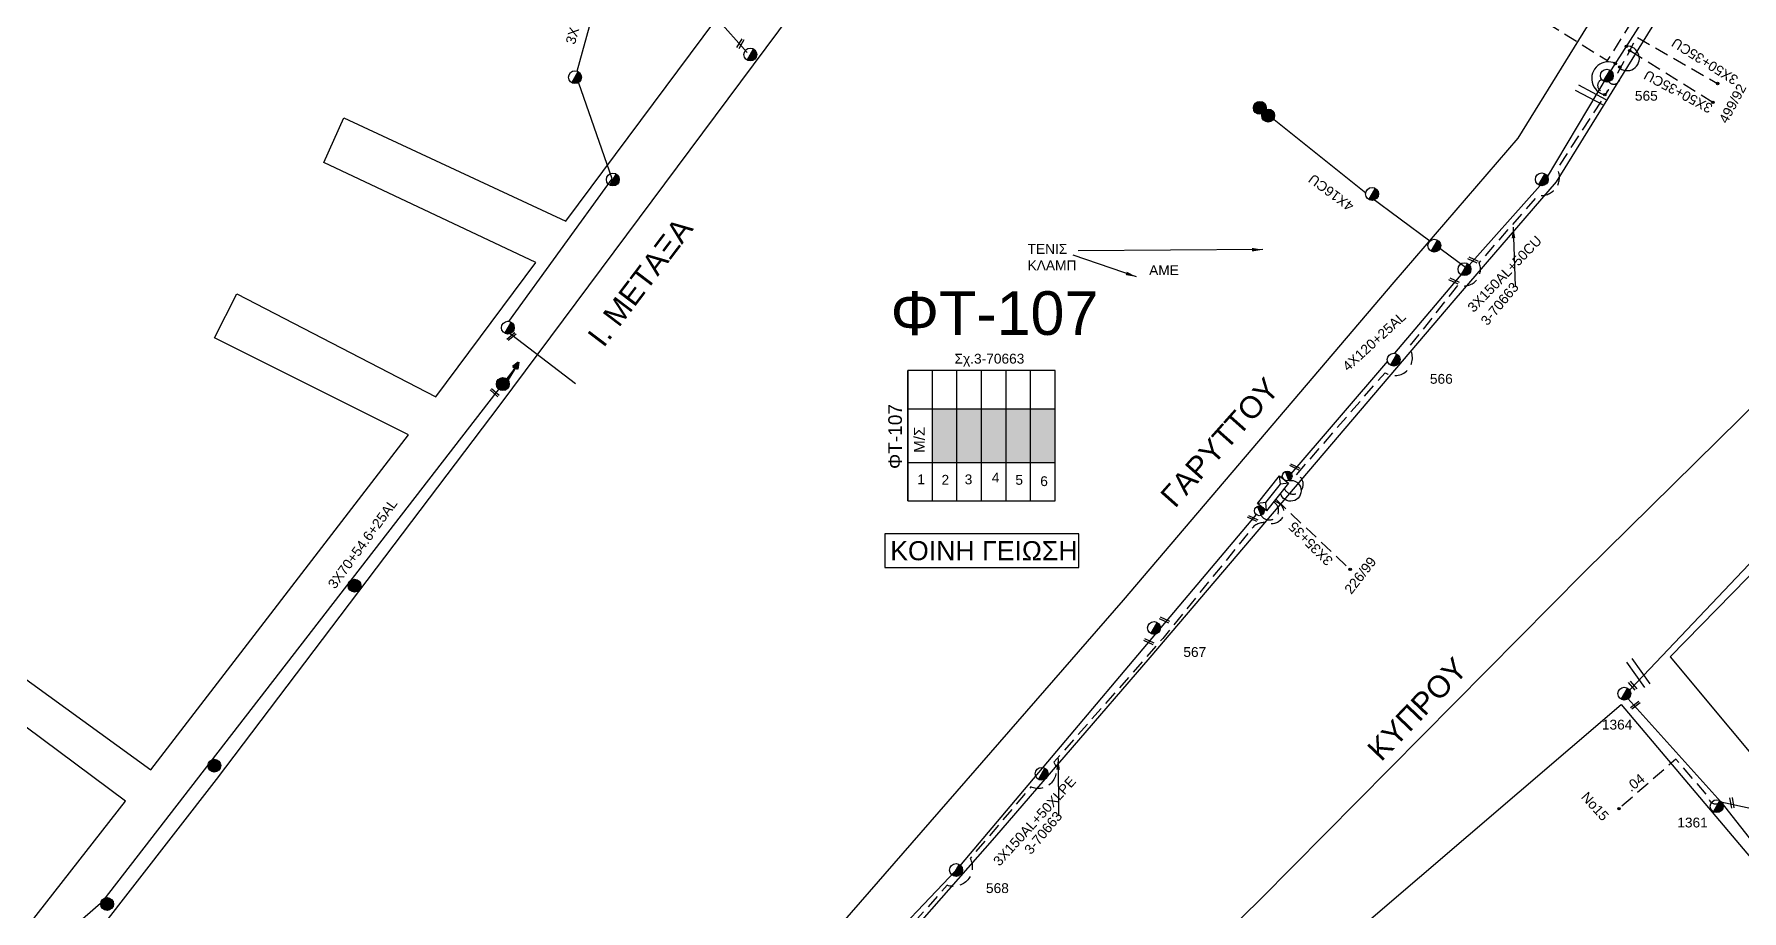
# Model space of a CAD drawing. Header units: millimetres. Extents: x 5010 to 7184, y -101 to 935.
# Drawn here: x 5841.1 to 6154.3, y 378.1 to 538.8 of the extents above; entities that cross this region are included whole.
import ezdxf
from ezdxf.enums import TextEntityAlignment as Align

# ---------------------------------------------------------------- set-up
doc = ezdxf.new("R2010")
doc.units = ezdxf.units.MM
doc.linetypes.add('DASHED', pattern=[19.05, 12.7, -6.35])
for name, color, linetype in [('Ασφαλειοκιβώτια Χ.Τ 6 αναχωρήσεων', 7, 'Continuous'), ('Γυμνά εναέρια ΧΤ (3Φ)   3x35+35CU', 7, 'Continuous'), ('Γυμνά εναέρια ΧΤ (3Φ)   3x50+35CU', 7, 'Continuous'), ('Γυμνά εναέρια ΧΤ (3Φ)   4x16CU', 7, 'Continuous'), ('Γυμνά εναέρια ΧΤ και ΦΟΠ (3Φ)   4x50+16AL', 7, 'Continuous'), ('Επίτονοι', 7, 'Continuous'), ('Επιγραφές - Σχήματα', 7, 'Continuous'), ('Καλώδια ΧΤ   3x150AL+50CU', 7, 'DASHED'), ('Καλώδια ΧΤ   3x150AL+50XLPE', 7, 'DASHED'), ('Καλώδια ΧΤ   4X50+13', 7, 'Continuous'), ('Μηχανική τομή', 7, 'Continuous'), ('Στύλος Ξύλινος', 7, 'Continuous'), ('Στύλος Ξύλινος @ 1', 7, 'Continuous'), ('Στύλος ΦΜ', 7, 'Continuous'), ('Στύλος ΦΜ @ 1', 7, 'Continuous'), ('Συνδέσεις', 7, 'Continuous'), ('Συνεστραμμένα ΧΤ   3x70+54.6+25AL', 7, 'SYN_LINE'), ('Συνεστραμμένα ΧΤ   4x120+25AL', 7, 'SYN_LINE'), ('Τομή', 7, 'Continuous'), ('Υποσταθμός εναέριος 2 στύλων', 7, 'Continuous'), ('Υποσταθμός πόλεως', 7, 'Continuous'), ('Υπόβαθρο ΔΕΗ', 7, 'Continuous'), ('Υπόγεια Καλώδια Δικτύου ΧΤ   .04', 7, 'DASHED'), ('Υπόγεια Καλώδια Δικτύου ΧΤ   .15', 7, 'DASHED')]:
    doc.layers.add(name, color=color, linetype=linetype)
doc.styles.get("Standard").update_dxf_attribs({"font": 'arial.ttf'})
doc.linetypes.add('SYN_LINE', pattern='A,0.5,-0.0001,["/\\/\\/\\/",Standard,S=0.1,R=0,X=0,Y=-0.05],-0.25', length=0.7501)
doc.dimstyles.new('ISO-25', dxfattribs={"dimtxt": 2.5, "dimasz": 2.5, "dimexe": 1.25, "dimexo": 0.625, "dimtad": 1, "dimtxsty": 'Standard', "dimcen": 2.5, "dimaunit": 2, "dimazin": 0, "dimtfac": 1, "dimtmove": 0, "dimatfit": 3, "dimfxl": 1, "dimarcsym": 0})

# ---------------------------------------------------------------- blocks, each defined once
blk = doc.blocks.new('ΑΣΦΑΛΕΙΟΚΙΒΩΤΙΟ ΥΠΟΣΤΑΘΜΟΥ 6 ΑΝΑΧΩΡΗΣΕΩΝ')
at = {"layer": 'Ασφαλειοκιβώτια Χ.Τ 6 αναχωρήσεων', "ltscale": 40}
for p, q in [((-23.91, 27), (23.91, 27)), ((-9.83, 27), (-9.83, -27)), ((9.83, 27), (9.83, -27)), ((-23.91, 18), (23.91, 18)), ((-23.91, 9), (23.91, 9)), ((-23.91, 0), (23.91, 0)), ((-23.91, -9), (23.91, -9)), ((-23.91, -18), (23.91, -18))]:
    blk.add_line(p, q, dxfattribs=at)
at = {"layer": 'Ασφαλειοκιβώτια Χ.Τ 6 αναχωρήσεων'}
blk.add_lwpolyline([(-23.91, -27), (23.91, -27), (23.91, 27), (-23.91, 27)], close=True, dxfattribs=at)
for s, p in [('1', (-17.75, 23.52)), ('2', (-17.93, 14.66)), ('3', (-17.79, 6.15)), ('4', (-17.11, -3.79)), ('5', (-17.96, -12.42)), ('6', (-18.44, -21.55))]:
    blk.add_text(s, height=3.6, rotation=270, dxfattribs=at).set_placement(p)
at = {"layer": 'Ασφαλειοκιβώτια Χ.Τ 6 αναχωρήσεων', "ltscale": 40}
for tag, height, p in [('ΟΝΟΜΑ', 5, (-0.27, 31.68)), ('ΚΕΙΜΕΝΟ 1', 2, (16.95, 22.41)), ('ΚΕΙΜΕΝΟ 2', 2, (16.95, 13.71)), ('ΚΕΙΜΕΝΟ 3', 2, (16.95, 4.31)), ('ΚΕΙΜΕΝΟ 4', 2, (16.95, -4.67)), ('ΚΕΙΜΕΝΟ 5', 2, (16.95, -13.51)), ('ΚΕΙΜΕΝΟ 6', 2, (16.95, -22.43)), ('ΣΧ', 2, (-0.21, -29.21))]:
    blk.add_attdef(tag, text='', height=height, dxfattribs=at).set_placement(p, align=Align.MIDDLE_CENTER)
blk = doc.blocks.new('ΥΠΟΣΤΑΘΜΟΣ ΕΝΑΕΡΙΟΣ ΕΠΙ 2 ΣΤΥΛΩΝ')
at = {"layer": 'Υποσταθμός εναέριος 2 στύλων', "linetype": 'Continuous'}
for points in [[(-11.97, -2.11, 0.574793), (-8.45, -0.07, 0.268822), (-9.64, 1.98)], [(9.68, -2.15, 0.574793), (13.19, -0.1, 0.268822), (12.01, 1.95)]]:
    blk.add_hatch(color=256, dxfattribs=at).paths.add_polyline_path(points)
for p, q in [((-11.97, -2.11), (-9.64, 1.98)), ((9.68, -2.15), (12.01, 1.95))]:
    blk.add_line(p, q, dxfattribs=at)
for centre in [(-10.81, -0.07), (10.84, -0.1)]:
    blk.add_circle(centre, 2.36, dxfattribs=at)
at = {"layer": 'Υποσταθμός πόλεως', "linetype": 'Continuous', "ltscale": 40}
blk.add_lwpolyline([(-8.57, 2.82), (8.57, 2.82), (8.57, -2.82), (-8.57, -2.82)], close=True, dxfattribs=at)
for points in [[(-5.75, 0), (-8.57, 2.82)], [(-8.57, -2.82), (-5.75, 0)], [(-5.75, 0), (5.75, 0)], [(5.75, 0), (8.57, 2.82)], [(8.57, -2.82), (5.75, 0)]]:
    blk.add_lwpolyline(points, dxfattribs=at)
at = {"layer": 'Υποσταθμός εναέριος 2 στύλων', "ltscale": 40, "flags": 1}
for tag, p in [('ΜΕΤΑΣΧΗΜΑΤΙΣΜΟΣ', (14.09, 2.51)), ('ΙΣΧΥΣ', (14.07, -0.28)), ('ΑΡΙΘΜΟΣ', (14.19, -3))]:
    blk.add_attdef(tag, p, '', height=1.8, dxfattribs=at)
blk = doc.blocks.new('ΥΠΑΡΧΩΝ ΤΣΙΜΕΝΤΕΝΙΟΣ ΣΤΥΛΟΣ')
at = {"layer": 'Στύλος ΦΜ'}
blk.add_hatch(color=256, dxfattribs=at).paths.add_polyline_path([(-1.29, -2.28, 0.574793), (2.62, 0, 0.268822), (1.3, 2.27)])
blk.add_line((-1.29, -2.28), (1.3, 2.27), dxfattribs=at)
blk.add_circle((0, 0), 2.62, dxfattribs=at)
at = {"layer": 'Στύλος ΦΜ', "flags": 4}
for tag, p in [('ΤΥΠΟΣ', (-4.91, 3.03)), ('ΑΡΙΘΜΟΣ', (-4.68, 8.05))]:
    blk.add_attdef(tag, p, '', height=4, dxfattribs=at)
blk = doc.blocks.new('ΤΟΜΗ')
at = {"layer": 'Τομή', "ltscale": 40}
for p, q in [((-5.68, 0), (5.68, 0)), ((5.68, -2.33), (-5.68, -2.33))]:
    blk.add_line(p, q, dxfattribs=at)
blk = doc.blocks.new('ΕΠΙΤΟΝΟΣ')
at = {"layer": 'Επίτονοι', "lineweight": 40, "ltscale": 40}
blk.add_hatch(color=256, dxfattribs=at).paths.add_polyline_path([(-1.13, 6.47), (0, 9.1), (1.13, 6.47)])
for p, q in [((-1.13, 6.47), (0, 9.1)), ((0, 9.1), (1.13, 6.47)), ((1.13, 6.47), (-1.13, 6.47)), ((-1.13, 6.47), (0, 6.47)), ((0, 6.47), (0, 0))]:
    blk.add_line(p, q, dxfattribs=at)
blk = doc.blocks.new('ΥΠΑΡΧΩΝ ΞΥΛΙΝΟΣ ΣΤΥΛΟΣ')
at = {"layer": 'Στύλος Ξύλινος'}
h = blk.add_hatch(color=7, dxfattribs=at)
h.paths.add_polyline_path([(-2.62, 0, 0.270008), (-1.29, -2.28), (1.3, 2.27, 0.576266)])
h.paths.add_polyline_path([(-1.29, -2.28, 0.574793), (2.62, 0, 0.268822), (1.3, 2.27)])
at = {"layer": 'Στύλος Ξύλινος', "color": 7}
blk.add_line((-1.29, -2.28), (1.3, 2.27), dxfattribs=at)
blk.add_circle((0, 0), 2.62, dxfattribs=at)
at = {"layer": 'Στύλος Ξύλινος', "flags": 4}
for tag, p in [('ΑΡΙΘΜΟΣ', (-4.91, 8.6)), ('ΤΥΠΟΣ', (-4.85, 3.39))]:
    blk.add_attdef(tag, p, '', height=4, dxfattribs=at)
blk = doc.blocks.new('A$C32700E79')
at = {"layer": 'Στύλος Ξύλινος @ 1', "ltscale": 40, "xscale": 0.4499999999998181, "yscale": 0.4499999999998181, "zscale": 0.4499999999998181}
blk.add_blockref('ΥΠΑΡΧΩΝ ΞΥΛΙΝΟΣ ΣΤΥΛΟΣ', (1.18, 1.18), dxfattribs=at)
blk = doc.blocks.new('ΜΗΧΑΝΙΚΗ ΤΟΜΗ')
at = {"layer": 'Μηχανική τομή', "ltscale": 40}
for p, q in [((-1.89, 0.78), (1.89, 0.78)), ((1.89, 0), (-1.89, 0))]:
    blk.add_line(p, q, dxfattribs=at)
blk = doc.blocks.new('_ΣΥΝΔΕΣΗ')
at = {"layer": 'Συνδέσεις', "linetype": 'SYN_LINE', "ltscale": 40}
blk.add_hatch(color=256, dxfattribs=at).paths.add_polyline_path([(0.5, -0.01, 1), (-0.5, -0.01, 1)])
at = {"layer": 'Συνδέσεις'}
blk.add_circle((0, -0.01), 0.5, dxfattribs=at)

msp = doc.modelspace()

# ---------------------------------------------------------------- hatches: boundary and pattern name
at = {"layer": 'Ασφαλειοκιβώτια Χ.Τ 6 αναχωρήσεων', "lineweight": 30}
for color, points in [(2, [(6005.84, 470.08), (6005.84, 460.25), (6010.34, 460.25), (6010.34, 470.08)]), (27, [(6010.34, 470.08), (6010.34, 460.25), (6014.84, 460.25), (6014.84, 470.08)]), (85, [(6014.84, 470.08), (6014.84, 460.25), (6019.34, 460.25), (6019.34, 470.08)]), (6, [(6019.34, 470.08), (6019.34, 460.25), (6023.84, 460.25), (6023.84, 470.08)]), (133, [(6023.84, 470.08), (6023.84, 460.25), (6028.34, 460.25), (6028.34, 470.08)])]:
    msp.add_hatch(color=color, dxfattribs=at).paths.add_polyline_path(points)

# ---------------------------------------------------------------- linework, layer by layer
at = {"layer": 'Γυμνά εναέρια ΧΤ (3Φ)   3x35+35CU', "color": 2, "linetype": 'DASHED', "ltscale": 0.2, "flags": 128}
msp.add_lwpolyline([(6068.81, 453.54), (6082.44, 440.66)], dxfattribs=at)
at = {"layer": 'Γυμνά εναέρια ΧΤ (3Φ)   3x50+35CU', "color": 6, "linetype": 'DASHED', "ltscale": 0.2, "flags": 128}
msp.add_lwpolyline([(6129.86, 530.07, 1.108), (6131.5, 531.71), (6135.03, 538.25), (6149.81, 529.77)], format="xyb", dxfattribs=at)
msp.add_lwpolyline([(6148.95, 526.31), (6133.7, 535.79)], dxfattribs=at)
at = {"layer": 'Γυμνά εναέρια ΧΤ (3Φ)   4x16CU', "color": 85, "linetype": 'SYN_LINE', "ltscale": 20, "flags": 128}
msp.add_lwpolyline([(6085.29, 509.65), (6066.07, 525.06)], dxfattribs=at)
at = {"layer": 'Γυμνά εναέρια ΧΤ (3Φ)   4x16CU', "color": 85, "linetype": 'SYN_LINE', "ltscale": 15, "flags": 128}
msp.add_lwpolyline([(6097.05, 500.87), (6086.19, 508.92), (6086.14, 508.96)], dxfattribs=at)
at = {"layer": 'Γυμνά εναέρια ΧΤ (3Φ)   4x16CU', "color": 85, "linetype": 'SYN_LINE', "ltscale": 10, "flags": 128}
msp.add_lwpolyline([(6104.51, 495.33), (6097.96, 500.19)], dxfattribs=at)
at = {"layer": 'Γυμνά εναέρια ΧΤ και ΦΟΠ (3Φ)   4x50+16AL', "color": 27, "flags": 128}
msp.add_lwpolyline([(6065.2, 450.75), (6010.16, 385.45), (5994.79, 369.32), (5968.77, 339.56)], dxfattribs=at)
at = {"layer": 'Επιγραφές - Σχήματα', "color": 190}
msp.add_lwpolyline([(5997.14, 441.02), (6032.66, 441.02), (6032.66, 447.19), (5997.14, 447.19)], close=True, dxfattribs=at)
at = {"layer": 'Επιγραφές - Σχήματα', "linetype": 'Continuous', "ltscale": 0.2}
for centre, radius, start, end in [((6133.23, 534.36), 2.24, 225.6054, 93.9065), ((6129.76, 530.69), 3.04, 64.7099, 257.9279)]:
    msp.add_arc(centre, radius, start, end, dxfattribs=at)
at = {"layer": 'Επιγραφές - Σχήματα', "color": 27, "linetype": 'DASHED', "ltscale": 0.2}
msp.add_arc((6067.6, 451.46), 1.73, 210.4787, 63.1625, dxfattribs=at)
at = {"layer": 'Καλώδια ΧΤ   3x150AL+50CU', "color": 6, "linetype": 'DASHED', "ltscale": 0.2, "flags": 128}
for points in [[(6072.59, 458.03), (6088.83, 476.73, 0.836533), (6093.21, 481.38), (6102.24, 492.79, 0.643249), (6106.1, 496.9), (6116.92, 509.26, 0.555882), (6120.67, 513.62, -0.239295), (6120.85, 514.72), (6129.89, 528.68)], [(6070.36, 455.48, 1.491972), (6072.59, 458.03)]]:
    msp.add_lwpolyline(points, format="xyb", dxfattribs=at)
at = {"layer": 'Καλώδια ΧΤ   3x150AL+50CU', "color": 6, "linetype": 'DASHED', "ltscale": 0.2}
msp.add_arc((6128.98, 529.4), 1.16, 110.921, 321.893, dxfattribs=at)
at = {"layer": 'Καλώδια ΧΤ   3x150AL+50XLPE', "color": 133, "linetype": 'DASHED', "ltscale": 0.2, "flags": 128}
msp.add_lwpolyline([(6068.55, 453.22, -0.995783), (6067.7, 449.08, 0.285843), (6064.63, 448.44), (6048.08, 428.01), (6028.11, 405.32, -0.727516), (6023.91, 400.8), (6012.75, 387.66, -0.683919), (6008.55, 382.75), (5993.91, 366.33, -0.923893), (5989.64, 362.31), (5970.28, 339.54, -1.02428), (5967.85, 336.44), (5964.57, 332.7), (5971.46, 323.84, 0.345227), (5973.3, 323.39), (5992.67, 328.63, -0.293063), (5994.87, 330.08)], format="xyb", dxfattribs=at)
at = {"layer": 'Καλώδια ΧΤ   4X50+13', "color": 85, "flags": 128}
msp.add_lwpolyline([(6132.81, 417.62), (6150.41, 398.06), (6177.23, 363.96), (6209.99, 382.93), (6244.37, 392.82), (6265.28, 399.23)], dxfattribs=at)
at = {"layer": 'Συνεστραμμένα ΧΤ   3x70+54.6+25AL', "color": 133, "linetype": 'SYN_LINE', "ltscale": 20, "flags": 128}
for points in [[(5940.72, 532.02), (5948.48, 560.19)], [(5949.63, 560.46), (5971.9, 535.42)], [(5928.19, 486.15), (5947.11, 512.3), (5940.5, 531.25), (5940.52, 531.29)], [(5940.4, 474.72), (5927.67, 484.41)]]:
    msp.add_lwpolyline(points, dxfattribs=at)
at = {"layer": 'Συνεστραμμένα ΧΤ   3x70+54.6+25AL', "color": 6, "linetype": 'SYN_LINE', "ltscale": 20, "flags": 128}
for points in [[(6147.81, 559.69), (6129.75, 531.39)], [(5803.57, 336.22), (5853.76, 379.93), (5929.58, 477.87)]]:
    msp.add_lwpolyline(points, dxfattribs=at)
at = {"layer": 'Συνεστραμμένα ΧΤ   3x70+54.6+25AL', "color": 85, "linetype": 'SYN_LINE', "ltscale": 20, "flags": 128}
msp.add_lwpolyline([(6150.41, 398.06), (6163.51, 395.27)], dxfattribs=at)
at = {"layer": 'Συνεστραμμένα ΧΤ   4x120+25AL', "color": 85, "linetype": 'SYN_LINE', "ltscale": 20, "flags": 128}
for points in [[(6129.75, 531.39), (6118.38, 512.32)], [(6117.26, 511.06), (6103.77, 495.89), (6090.54, 480.3)], [(6089.29, 478.84), (6071.18, 457.75)]]:
    msp.add_lwpolyline(points, dxfattribs=at)
at = {"layer": 'Συνεστραμμένα ΧΤ   4x120+25AL', "color": 30, "linetype": 'SYN_LINE', "ltscale": 20, "flags": 128}
msp.add_lwpolyline([(6132.81, 417.62), (6163.47, 449.93), (6172.3, 459.26)], dxfattribs=at)
at = {"layer": 'Συνεστραμμένα ΧΤ   4x120+25AL', "color": 85, "linetype": 'SYN_LINE', "ltscale": 20, "flags": 128}
msp.add_lwpolyline([(6071.23, 456.97, -2.286148), (6069.68, 454.63)], format="xyb", dxfattribs=at)
at = {"layer": 'Υπόβαθρο ΔΕΗ', "flags": 128}
for points in [[(5814.23, 342.39), (5843.48, 379.73), (5857.87, 398.18), (5833.4, 416.39), (5837.59, 422.04), (5862.55, 403.92), (5909.8, 465.33), (5874.23, 483.16), (5878.29, 491.18), (5914.79, 472.3), (5933.11, 496.92), (5894.26, 515.27), (5897.93, 523.45), (5938.65, 504.5), (5977.57, 556.82), (6015.95, 607.99), (5967.44, 642.39)], [(5814.23, 342.39), (5843.48, 379.73), (5857.87, 398.18), (5833.4, 416.39), (5837.59, 422.04), (5862.55, 403.92), (5909.8, 465.33), (5874.23, 483.16), (5878.29, 491.18), (5914.79, 472.3), (5933.11, 496.92), (5894.26, 515.27), (5897.93, 523.45), (5938.65, 504.5), (5977.57, 556.82), (6015.95, 607.99), (5967.44, 642.39)], [(5887.3, 354.52), (5877.54, 316.47), (5841.88, 322.66), (5823.18, 336.07), (5874.54, 402.17), (5926.57, 470.83), (5984.65, 548.81), (6040.34, 622.92), (6052.73, 640.51)], [(6149.41, 578.34), (6113.2, 519.72), (6090.45, 493.31), (6040.8, 435.01), (5987.65, 373.97), (5934.94, 314.04), (5915.69, 309.37), (5885.29, 315.03), (5894.61, 354.45)], [(6264.5, 401.22), (6268.29, 407.97), (6217.9, 457.27), (6195.1, 479.78), (6141.09, 424.63), (6163.22, 398.14), (6200.9, 424.86)], [(6264.5, 401.22), (6268.29, 407.97), (6217.9, 457.27), (6195.1, 479.78), (6141.09, 424.63), (6163.22, 398.14), (6200.9, 424.86)]]:
    msp.add_lwpolyline(points, dxfattribs=at)
for points in [[(5887.3, 354.52), (5877.54, 316.47), (5841.88, 322.66), (5823.18, 336.07), (5874.54, 402.17), (5926.57, 470.83), (5984.65, 548.81), (6040.34, 622.92), (6052.73, 640.51), (6098.57, 605.41), (6114.79, 594.13, 0.093735), (6149.41, 578.34), (6113.2, 519.72), (6090.45, 493.31), (6040.8, 435.01), (5987.65, 373.97), (5934.94, 314.04), (5915.69, 309.37), (5885.29, 315.03), (5894.61, 354.45)], [(6201.34, 638.08), (6227.02, 616.13), (6249.07, 595.45, 0.046686), (6220.26, 551.1), (6191.91, 511.02), (6178.56, 492.61), (6125.31, 440.11), (6066.02, 380.22), (6024.39, 339.39), (5972.4, 324.45), (5965.77, 332.93), (6017.27, 391.54), (6045.76, 424.49), (6101.53, 490), (6120.27, 511.75), (6143.56, 549.42), (6182.14, 608.06), (6201.34, 638.08)], [(6201.34, 638.08), (6227.02, 616.13), (6249.07, 595.45, 0.046686), (6220.26, 551.1), (6191.91, 511.02), (6178.56, 492.61), (6125.31, 440.11), (6066.02, 380.22), (6024.39, 339.39), (5972.4, 324.45), (5965.77, 332.93), (6017.27, 391.54), (6045.76, 424.49), (6101.53, 490), (6120.27, 511.75), (6143.56, 549.42), (6182.14, 608.06), (6201.34, 638.08)], [(6164.07, 372.57), (6070.11, 345.92), (6067.08, 360.25), (6132.11, 415.9), (6166.15, 375.6, -0.521577), (6164.07, 372.57, 265.034591)], [(6164.07, 372.57), (6070.11, 345.92), (6067.08, 360.25), (6132.11, 415.9), (6166.15, 375.6, -0.521577), (6164.07, 372.57, 265.034591)]]:
    msp.add_lwpolyline(points, format="xyb", dxfattribs=at)
at = {"layer": 'Υπόγεια Καλώδια Δικτύου ΧΤ   .04', "color": 85, "ltscale": 0.2, "flags": 128}
msp.add_lwpolyline([(6150.41, 398.06, -0.687512), (6148.24, 398.84), (6142.18, 405.89), (6131.74, 396.79)], format="xyb", dxfattribs=at)
at = {"layer": 'Υπόγεια Καλώδια Δικτύου ΧΤ   .15', "color": 30, "linetype": 'DASHED', "ltscale": 0.2, "flags": 128}
msp.add_lwpolyline([(6095.86, 554.94), (6129.65, 533.96), (6148.02, 563.46), (6162.23, 585.28), (6183.25, 617.82), (6194.12, 633.39), (6199.75, 640.41), (6194.34, 645.52, -0.788911), (6189.34, 649.2, 0.385081)], format="xyb", dxfattribs=at)

# ---------------------------------------------------------------- block references
at = {"layer": 'Ασφαλειοκιβώτια Χ.Τ 6 αναχωρήσεων', "lineweight": 30, "xscale": 0.5, "yscale": 0.5, "zscale": 0.5, "rotation": 90}
msp.add_blockref('ΑΣΦΑΛΕΙΟΚΙΒΩΤΙΟ ΥΠΟΣΤΑΘΜΟΥ 6 ΑΝΑΧΩΡΗΣΕΩΝ', (6014.84, 465.17), dxfattribs=at).add_auto_attribs({'ΟΝΟΜΑ': 'ΦΤ-107'})
at = {"layer": 'Επίτονοι', "xscale": 0.4499999999998195, "yscale": 0.4499999999998195, "zscale": 0.4499999999998195, "rotation": 328.8495211347272}
msp.add_blockref('ΕΠΙΤΟΝΟΣ', (5927.81, 475.14), dxfattribs=at)
msp.add_blockref('ΕΠΙΤΟΝΟΣ', (5927.81, 475.14), dxfattribs=at)
at = {"layer": 'Επιγραφές - Σχήματα', "linetype": 'DASHED', "ltscale": 0.2}
msp.add_blockref('A$C32700E79', (5925.9, 473.47), dxfattribs=at)
at = {"layer": 'Μηχανική τομή'}
for p, xscale, yscale, zscale, rotation in [((5970.47, 537.16), 0.4999999999999092, 0.4999999999999092, 0.4999999999999092, 239.2512852772683), ((6104.89, 497.22), 0.5000000000000242, 0.5000000000000242, 0.5000000000000242, 334.8146233839268), ((6101.38, 493.38), 0.5000000000000242, 0.5000000000000242, 0.5000000000000242, 334.8146233839268), ((5928.55, 483.51), 0.4999999999999636, 0.4999999999999636, 0.4999999999999636, 219.0702837215301), ((5925.45, 472.94), 0.5000000000000302, 0.5000000000000302, 0.5000000000000302, 318.3051334025893), ((6072.21, 459.3), 0.5000000000000242, 0.5000000000000242, 0.5000000000000242, 334.8146233839268), ((6064.47, 449.83), 0.5000000000000242, 0.5000000000000242, 0.5000000000000242, 334.8146233839268), ((6048.31, 431.21), 0.5000000000000242, 0.5000000000000242, 0.5000000000000242, 334.8146233839268), ((6045.44, 427.24), 0.5000000000000242, 0.5000000000000242, 0.5000000000000242, 334.8146233839268), ((6134.1, 419.24), 0.5000000000002257, 0.5000000000002257, 0.5000000000002257, 311.482899031438), ((6134.84, 415.65), 0.5000000000001636, 0.5000000000001636, 0.5000000000001636, 37.63044525324182), ((6152.25, 397.84), 0.5000000000002187, 0.5000000000002187, 0.5000000000002187, 280.0163699405794)]:
    msp.add_blockref('ΜΗΧΑΝΙΚΗ ΤΟΜΗ', p, dxfattribs=dict(at, xscale=xscale, yscale=yscale, zscale=zscale, rotation=rotation))
at = {"layer": 'Στύλος Ξύλινος @ 1', "ltscale": 40, "xscale": 0.4499999999998181, "yscale": 0.4499999999998181, "zscale": 0.4499999999998181}
for p in [(6065.88, 525.3), (6067.41, 523.88), (5899.88, 437.7), (5874.17, 404.7), (5854.51, 379.31)]:
    msp.add_blockref('ΥΠΑΡΧΩΝ ΞΥΛΙΝΟΣ ΣΤΥΛΟΣ', p, dxfattribs=at)
at = {"layer": 'Στύλος ΦΜ @ 1', "ltscale": 40, "xscale": 0.4499999999998181, "yscale": 0.4499999999998181, "zscale": 0.4499999999998181}
for p in [(5972.45, 535.08), (5972.45, 535.08), (5940.3, 530.92), (5940.3, 530.92), (5947.25, 512.15), (5947.25, 512.15), (6086.46, 509.52), (6086.46, 509.52), (6117.58, 512.19), (6117.58, 512.19), (6097.87, 500.03), (6097.87, 500.03), (6103.4, 495.71), (6103.4, 495.71), (5928, 484.99), (5928, 484.99), (6025.87, 403.19)]:
    msp.add_blockref('ΥΠΑΡΧΩΝ ΤΣΙΜΕΝΤΕΝΙΟΣ ΣΤΥΛΟΣ', p, dxfattribs=at)
at = {"layer": 'Στύλος ΦΜ @ 1', "ltscale": 40}
ref = msp.add_blockref('ΥΠΑΡΧΩΝ ΤΣΙΜΕΝΤΕΝΙΟΣ ΣΤΥΛΟΣ', (6129.5, 531.19), dxfattribs=dict(at, xscale=0.4499999999998181, yscale=0.4499999999998181, zscale=0.4499999999998181))
ref.add_attrib('ΤΥΠΟΣ', '565', (6134.65, 526.61), dxfattribs={"layer": 'Στύλος ΦΜ', "height": 1.8, "flags": 4})
ref = msp.add_blockref('ΥΠΑΡΧΩΝ ΤΣΙΜΕΝΤΕΝΙΟΣ ΣΤΥΛΟΣ', (6090.43, 479.13), dxfattribs=dict(at, xscale=0.4499999999998181, yscale=0.4499999999998181, zscale=0.4499999999998181))
ref.add_attrib('ΤΥΠΟΣ', '566', (6097.06, 474.71), dxfattribs={"layer": 'Στύλος ΦΜ', "height": 1.8, "flags": 4})
ref = msp.add_blockref('ΥΠΑΡΧΩΝ ΤΣΙΜΕΝΤΕΝΙΟΣ ΣΤΥΛΟΣ', (6090.43, 479.13), dxfattribs=dict(at, xscale=0.4499999999998181, yscale=0.4499999999998181, zscale=0.4499999999998181))
ref.add_attrib('ΤΥΠΟΣ', '566', (6097.06, 474.71), dxfattribs={"layer": 'Στύλος ΦΜ', "height": 1.8, "flags": 4})
ref = msp.add_blockref('ΥΠΑΡΧΩΝ ΤΣΙΜΕΝΤΕΝΙΟΣ ΣΤΥΛΟΣ', (6046.48, 429.93), dxfattribs=dict(at, xscale=0.4499999999998181, yscale=0.4499999999998181, zscale=0.4499999999998181))
ref.add_attrib('ΤΥΠΟΣ', '567', (6051.85, 424.62), dxfattribs={"layer": 'Στύλος ΦΜ', "height": 1.8, "flags": 4})
ref = msp.add_blockref('ΥΠΑΡΧΩΝ ΤΣΙΜΕΝΤΕΝΙΟΣ ΣΤΥΛΟΣ', (6046.48, 429.93), dxfattribs=dict(at, xscale=0.4499999999998181, yscale=0.4499999999998181, zscale=0.4499999999998181))
ref.add_attrib('ΤΥΠΟΣ', '567', (6051.85, 424.62), dxfattribs={"layer": 'Στύλος ΦΜ', "height": 1.8, "flags": 4})
ref = msp.add_blockref('ΥΠΑΡΧΩΝ ΤΣΙΜΕΝΤΕΝΙΟΣ ΣΤΥΛΟΣ', (6132.71, 417.9), dxfattribs=dict(at, xscale=0.4499999999998181, yscale=0.4499999999998181, zscale=0.4499999999998181))
ref.add_attrib('ΤΥΠΟΣ', '1364', (6128.59, 411.31), dxfattribs={"layer": 'Στύλος ΦΜ', "height": 1.8, "flags": 4})
ref = msp.add_blockref('ΥΠΑΡΧΩΝ ΤΣΙΜΕΝΤΕΝΙΟΣ ΣΤΥΛΟΣ', (6132.71, 417.9), dxfattribs=dict(at, xscale=0.4499999999998181, yscale=0.4499999999998181, zscale=0.4499999999998181))
ref.add_attrib('ΤΥΠΟΣ', '1364', (6128.59, 411.31), dxfattribs={"layer": 'Στύλος ΦΜ', "height": 1.8, "flags": 4})
ref = msp.add_blockref('ΥΠΑΡΧΩΝ ΤΣΙΜΕΝΤΕΝΙΟΣ ΣΤΥΛΟΣ', (6149.66, 397.25), dxfattribs=dict(at, xscale=0.4499999999998181, yscale=0.4499999999998181, zscale=0.4499999999998181))
ref.add_attrib('ΤΥΠΟΣ', '1361', (6142.42, 393.36), dxfattribs={"layer": 'Στύλος ΦΜ', "height": 1.8, "flags": 4})
ref = msp.add_blockref('ΥΠΑΡΧΩΝ ΤΣΙΜΕΝΤΕΝΙΟΣ ΣΤΥΛΟΣ', (6010.18, 385.55), dxfattribs=dict(at, xscale=0.4499999999998181, yscale=0.4499999999998181, zscale=0.4499999999998181))
ref.add_attrib('ΤΥΠΟΣ', '568', (6015.66, 381.33), dxfattribs={"layer": 'Στύλος ΦΜ', "height": 1.8, "flags": 4})
at = {"layer": 'Συνδέσεις', "xscale": 0.4500000000000455, "yscale": 0.4500000000000455, "zscale": 0.4500000000000455}
for p in [(6133.08, 536.6), (6133.7, 535.79), (6131.06, 533.44), (6131.88, 532.8), (6149.82, 529.77), (6129.13, 527.73), (6148.95, 526.32), (6082.44, 440.67), (6131.74, 396.79)]:
    msp.add_blockref('_ΣΥΝΔΕΣΗ', p, dxfattribs=at)
at = {"layer": 'Τομή'}
for p, xscale, yscale, zscale, rotation in [((6126.79, 528.18), 0.500000000000027, 0.500000000000027, 0.500000000000027, 332.1229682682481), ((6126.79, 528.18), 0.500000000000027, 0.500000000000027, 0.500000000000027, 332.1229682682481), ((6135.76, 422.02), 0.4999999999999525, 0.4999999999999525, 0.4999999999999525, 305.5607730395063), ((6135.76, 422.02), 0.4999999999999525, 0.4999999999999525, 0.4999999999999525, 305.5607730395063)]:
    msp.add_blockref('ΤΟΜΗ', p, dxfattribs=dict(at, xscale=xscale, yscale=yscale, zscale=zscale, rotation=rotation))
at = {"layer": 'Υποσταθμός εναέριος 2 στύλων', "lineweight": 30, "xscale": 0.3775975392285001, "yscale": 0.3775975392285001, "zscale": 0.3775975392285001, "rotation": 51.40689940152177}
msp.add_blockref('ΥΠΟΣΤΑΘΜΟΣ ΕΝΑΕΡΙΟΣ ΕΠΙ 2 ΣΤΥΛΩΝ', (6068.31, 454.62), dxfattribs=at)

# ---------------------------------------------------------------- texts
at = {"layer": 'Γυμνά εναέρια ΧΤ (3Φ)   3x35+35CU'}
msp.add_text('3X35+35', height=1.8, rotation=135.2322, dxfattribs=at).set_placement((6075.2, 445.37), align=Align.MIDDLE)
at = {"layer": 'Γυμνά εναέρια ΧΤ (3Φ)   3x50+35CU'}
for rotation, p in [(147.8288, (6147.47, 533.83)), (151.8441, (6142.59, 528.26))]:
    msp.add_text('3X50+35CU', height=1.8, rotation=rotation, dxfattribs=at).set_placement(p, align=Align.MIDDLE)
at = {"layer": 'Γυμνά εναέρια ΧΤ (3Φ)   4x16CU'}
msp.add_text('4X16CU', height=1.8, rotation=143.5568, dxfattribs=at).set_placement((6078.95, 509.75), align=Align.MIDDLE)
at = {"layer": 'Επιγραφές - Σχήματα', "linetype": 'DASHED', "ltscale": 0.2, "attachment_point": 1}
for s, insert, char_height, width, rotation in [('499/92', (6149.95, 523.13), 1.8, 10.8079, 61.9114), ('Ι. ΜΕΤΑΞΑ', (5942.34, 483.59), 4, 48.5909, 52.8716), ('3-70663', (6106.22, 486.39), 1.8, 10.8079, 50.4348), ('ΓΑΡΥΤΤΟΥ', (6047.33, 454.4), 4, 48.5909, 48.3321), ('Μ/Σ', (6002.44, 462.02), 2, 5.4715, 90), ('226/99', (6081.23, 437.08), 1.8, 10.8079, 52.2679), ('ΚΥΠΡΟΥ', (6085.24, 408.03), 4, 48.5909, 46.2772), ('Νο15', (6126.01, 400.06), 1.8, 10.8079, 312.0274), ('3-70663', (6022.52, 389.4), 1.8, 10.8079, 50.4348)]:
    msp.add_mtext(s, dxfattribs=dict(at, insert=insert, char_height=char_height, width=width, rotation=rotation))
at = {"layer": 'Επιγραφές - Σχήματα', "color": 1, "linetype": 'Continuous', "ltscale": 0.2, "char_height": 1.8, "width": 11.104, "attachment_point": 1}
for s, insert in [('ΤΕΝΙΣ\\PΚΛΑΜΠ', (6023.29, 500.33)), ('ΑΜΕ', (6045.58, 496.44))]:
    msp.add_mtext(s, dxfattribs=dict(at, insert=insert))
at = {"layer": 'Επιγραφές - Σχήματα', "linetype": 'DASHED', "ltscale": 0.2, "insert": (5998.15, 491.67), "char_height": 8, "width": 24.9768, "attachment_point": 1}
msp.add_mtext('ΦΤ-107', dxfattribs=at)
at = {"layer": 'Επιγραφές - Σχήματα', "linetype": 'Continuous', "ltscale": 0.2, "insert": (6009.9, 480.21), "char_height": 1.8, "width": 24.2113, "attachment_point": 1}
msp.add_mtext('Σχ.3-70663', dxfattribs=at)
at = {"layer": 'Επιγραφές - Σχήματα', "color": 190, "insert": (5998.1, 445.85), "char_height": 3.5, "width": 35.1311, "attachment_point": 1}
msp.add_mtext('KOINH ΓΕΙΩΣΗ', dxfattribs=at)
at = {"layer": 'Καλώδια ΧΤ   3x150AL+50CU', "ltscale": 0.2}
msp.add_text('3X150AL+50CU', height=1.8, rotation=46.0144, dxfattribs=at).set_placement((6110.76, 494.85), align=Align.MIDDLE)
at = {"layer": 'Καλώδια ΧΤ   3x150AL+50XLPE', "ltscale": 0.2}
msp.add_text('3X150AL+50XLPE', height=1.8, rotation=47.6992, dxfattribs=at).set_placement((6024.56, 394.52), align=Align.MIDDLE)
at = {"layer": 'Συνεστραμμένα ΧΤ   3x70+54.6+25AL', "ltscale": 20}
for rotation, p in [(74.1533, (5942.08, 546.47)), (53.8666, (5901.35, 445.39))]:
    msp.add_text('3X70+54.6+25AL', height=1.8, rotation=rotation, dxfattribs=at).set_placement(p, align=Align.MIDDLE)
at = {"layer": 'Συνεστραμμένα ΧΤ   4x120+25AL', "ltscale": 20}
msp.add_text('4X120+25AL', height=1.8, rotation=42.4833, dxfattribs=at).set_placement((6086.83, 482.48), align=Align.MIDDLE)
at = {"layer": 'Υπόγεια Καλώδια Δικτύου ΧΤ   .04', "ltscale": 0.2}
msp.add_text('.04', height=1.8, rotation=39.147, dxfattribs=at).set_placement((6134.72, 401.58), align=Align.MIDDLE)

# ---------------------------------------------------------------- leaders
at = {"layer": 'Επιγραφές - Σχήματα', "ltscale": 40}
for points in [[(6112.32, 503.41), (6112.69, 492.6)], [(6028.87, 405.98), (6028.99, 395.61)]]:
    msp.add_leader(points, dimstyle='ISO-25', override={"dimasz": 2, "dimtad": 0}, dxfattribs=at)
at = {"layer": 'Επιγραφές - Σχήματα', "color": 1, "ltscale": 40}
for points in [[(6043.28, 494.3), (6031.62, 498.31)], [(6066.44, 499.3), (6032.57, 499.11)]]:
    msp.add_leader(points, dimstyle='ISO-25', override={"dimasz": 2, "dimtad": 0}, dxfattribs=at)

doc.saveas('drawing.dxf')
